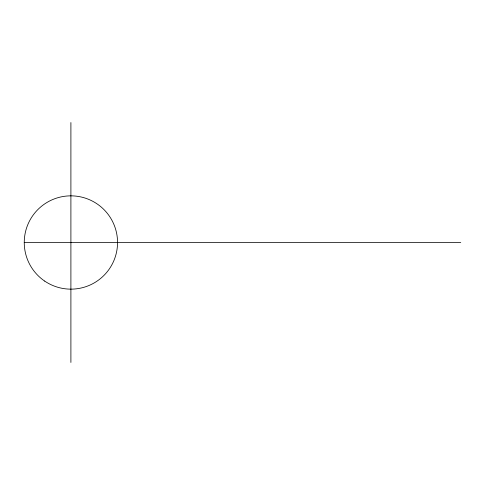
<?xml version="1.0" encoding="UTF-8"?>
<svg xmlns="http://www.w3.org/2000/svg" width="485" height="485" viewBox="0 0 485 485"><rect width="100%" height="100%" fill="white"/><g stroke="black" fill="none" stroke-linecap="round" stroke-linejoin="round"><path stroke-width="0.73" d="M24.25 242.5L460.75 242.5M70.901 122.547L70.901 362.453M44.687 281.088A46.651 46.651 0 0 0 117.425 245.907A46.651 46.651 0 0 0 50.585 200.505A46.651 46.651 0 0 0 44.687 281.088"/></g></svg>
